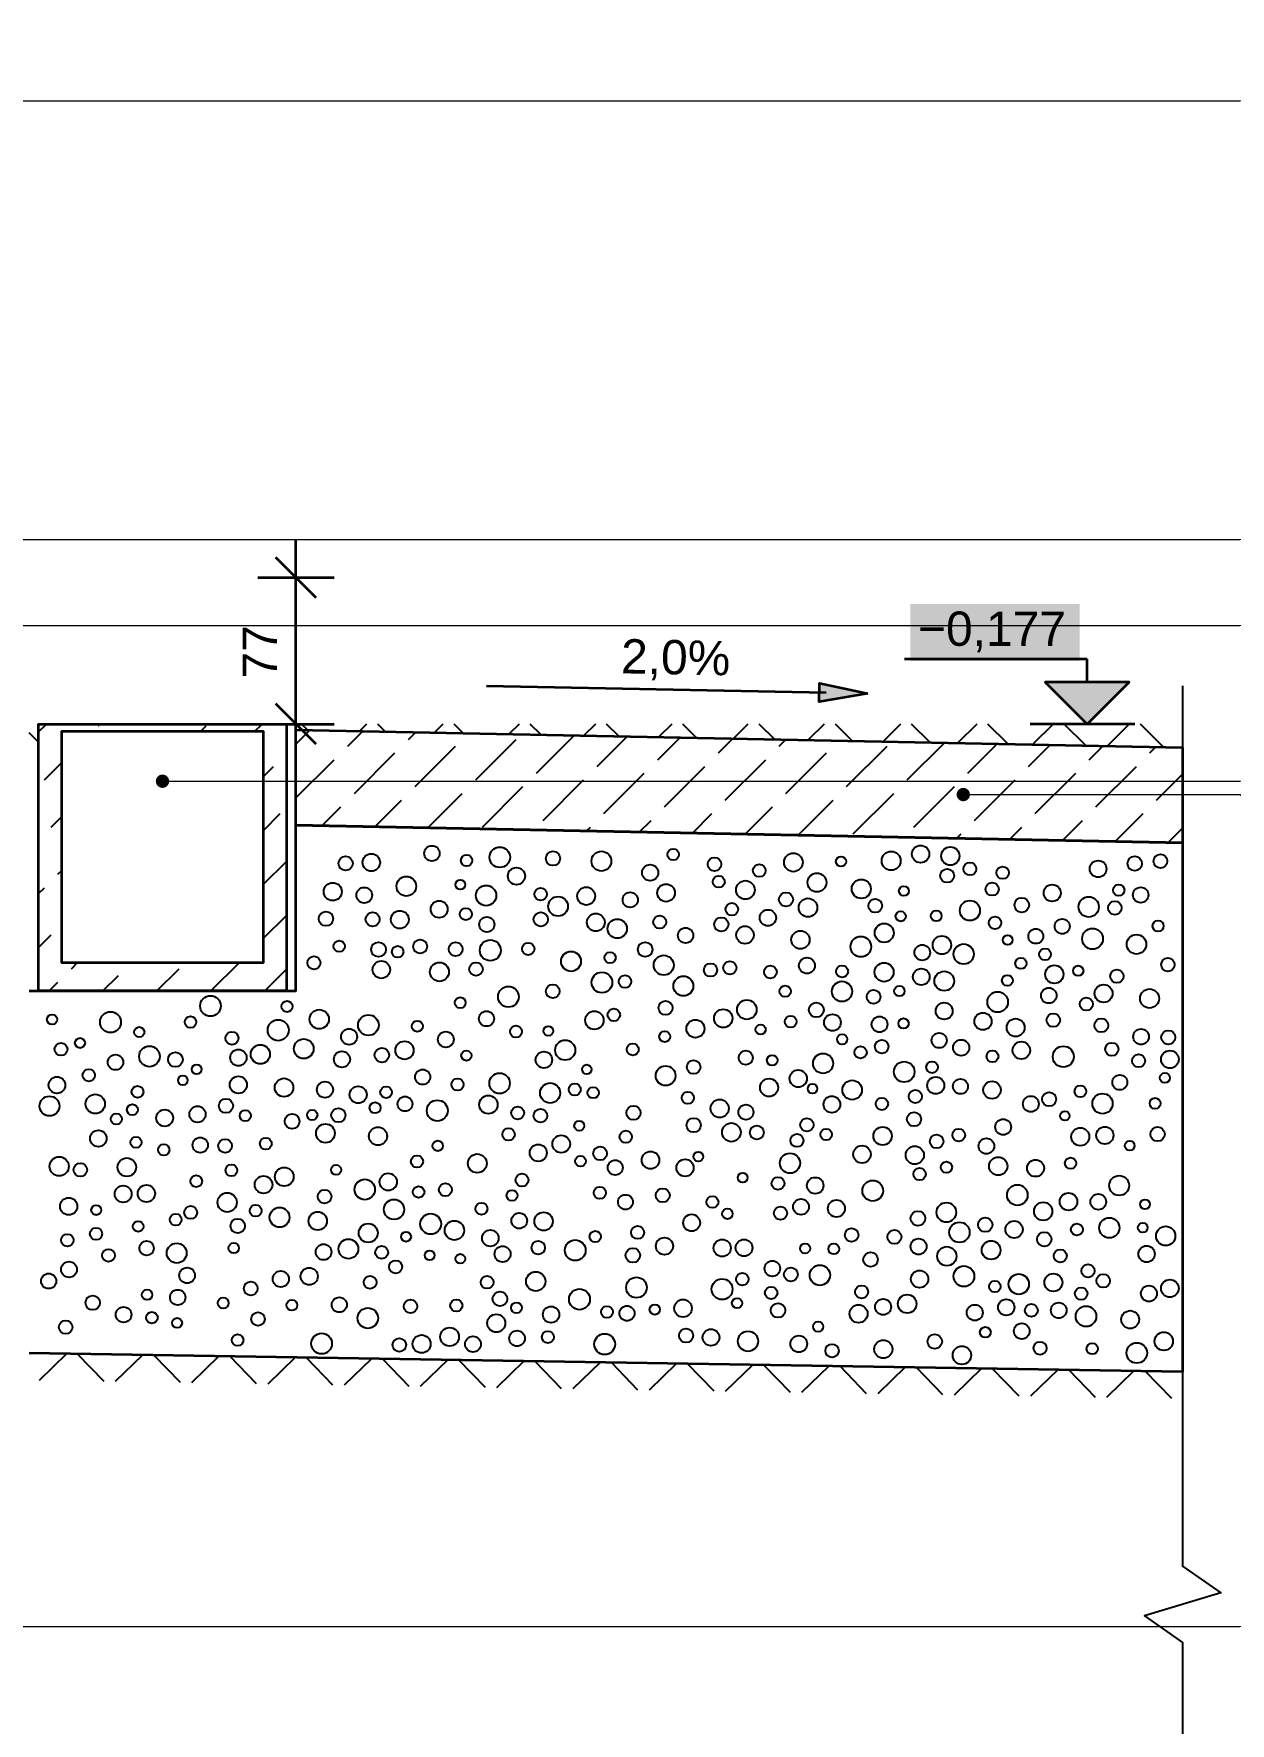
# Model space of a CAD drawing. Header units: metres. Extents: x -0.4 to 46.8, y -1.3 to 1.1.
# Drawn here: x 45.508 to 46.135, y -0.601 to 0.285 of the extents above; entities that cross this region are included whole.
import ezdxf

# ---------------------------------------------------------------- set-up
doc = ezdxf.new("R2010")
doc.units = ezdxf.units.M
for name, color, linetype, lineweight in [('A-DET-PRZERWA', 8, 'Continuous', 25), ('A-KRESKOWANIE', 8, 'Continuous', 18), ('A-MASKA', 7, 'Continuous', 18), ('A-OPISY', 2, 'Continuous', 25), ('A-RZEDNE', 1, 'Continuous', 25), ('A-SYMBOLE', 2, 'Continuous', 25), ('A-WARSTWY', 8, 'Continuous', 25), ('A-WYMIARY', 1, 'Continuous', 25)]:
    doc.layers.add(name, color=color, linetype=linetype, lineweight=lineweight)
doc.styles.add('PL_ARIAL', font='arial.ttf')

msp = doc.modelspace()

# ---------------------------------------------------------------- hatches: boundary and pattern name
at = {"layer": 'A-MASKA', "true_color": 0xffffff}
msp.add_hatch(color=7, dxfattribs=at).paths.add_polyline_path([(45.96732, -0.04371), (46.05606, -0.04371), (46.05606, -0.01375), (45.96732, -0.01375)])
at = {"layer": 'A-OPISY', "true_color": 0x000000}
for points in [[(45.57856, -0.10675), (45.57845, -0.10584), (45.5781, -0.105), (45.57754, -0.10427), (45.57681, -0.10372), (45.57597, -0.10337), (45.57506, -0.10325), (45.57416, -0.10337), (45.57331, -0.10372), (45.57259, -0.10427), (45.57203, -0.105), (45.57168, -0.10584), (45.57156, -0.10675), (45.57168, -0.10765), (45.57203, -0.1085), (45.57259, -0.10922), (45.57331, -0.10978), (45.57416, -0.11013), (45.57506, -0.11025), (45.57597, -0.11013), (45.57681, -0.10978), (45.57754, -0.10922), (45.5781, -0.1085), (45.57845, -0.10765)], [(45.99856, -0.11375), (45.99845, -0.11284), (45.9981, -0.112), (45.99754, -0.11127), (45.99681, -0.11072), (45.99597, -0.11037), (45.99506, -0.11025), (45.99416, -0.11037), (45.99331, -0.11072), (45.99259, -0.11127), (45.99203, -0.112), (45.99168, -0.11284), (45.99156, -0.11375), (45.99168, -0.11465), (45.99203, -0.1155), (45.99259, -0.11622), (45.99331, -0.11678), (45.99416, -0.11713), (45.99506, -0.11725), (45.99597, -0.11713), (45.99681, -0.11678), (45.99754, -0.11622), (45.9981, -0.1155), (45.99845, -0.11465)]]:
    msp.add_hatch(color=7, dxfattribs=at).paths.add_polyline_path(points)
at = {"layer": 'A-RZEDNE', "true_color": 0x000000}
msp.add_hatch(color=7, dxfattribs=at).paths.add_polyline_path([(46.06006, -0.07675), (46.08206, -0.05475), (46.03806, -0.05475)])
at = {"layer": 'A-SYMBOLE', "true_color": 0x000000}
msp.add_hatch(color=7, dxfattribs=at).paths.add_polyline_path([(45.94506, -0.06075), (45.91945, -0.0652), (45.91965, -0.05528)])

# ---------------------------------------------------------------- linework, layer by layer
at = {"layer": 'A-DET-PRZERWA', "lineweight": 25, "ltscale": 0.01, "true_color": 0x000000}
msp.add_lwpolyline([(46.11006, -0.05675), (46.11006, -0.51837), (46.13006, -0.53237), (46.09006, -0.54437), (46.11006, -0.55837), (46.11006, -1.02)], dxfattribs=at)
at = {"layer": 'A-KRESKOWANIE', "lineweight": 25, "ltscale": 0.01}
for points in [[(45.51006, -0.08083), (45.51415, -0.07675)], [(45.5414, -0.07778), (45.54243, -0.07675)], [(45.595, -0.08075), (45.59797, -0.07778)], [(45.62329, -0.08075), (45.62729, -0.07675)], [(45.65111, -0.07987), (45.64799, -0.07675)], [(45.68214, -0.07675), (45.67847, -0.08042)], [(45.69193, -0.08069), (45.68799, -0.07675)], [(45.72214, -0.07675), (45.71768, -0.0812)], [(45.73275, -0.0815), (45.72799, -0.07675)], [(45.76214, -0.07675), (45.7569, -0.08198)], [(45.77356, -0.08232), (45.76799, -0.07675)], [(45.80214, -0.07675), (45.79611, -0.08277)], [(45.81438, -0.08313), (45.80799, -0.07675)], [(45.84214, -0.07675), (45.83533, -0.08355)], [(45.8552, -0.08395), (45.84799, -0.07675)], [(45.88214, -0.07675), (45.87455, -0.08434)], [(45.89601, -0.08477), (45.88799, -0.07675)], [(45.92214, -0.07675), (45.91376, -0.08512)], [(45.93683, -0.08558), (45.92799, -0.07675)], [(45.96214, -0.07675), (45.95298, -0.08591)], [(45.97765, -0.0864), (45.96799, -0.07675)], [(46.00214, -0.07675), (45.99219, -0.08669)], [(46.01846, -0.08722), (46.00799, -0.07675)], [(46.04214, -0.07675), (46.03141, -0.08747)], [(46.05928, -0.08803), (46.04799, -0.07675)], [(46.08214, -0.07675), (46.07062, -0.08826)], [(46.10009, -0.08885), (46.08799, -0.07675)], [(45.51006, -0.08632), (45.50506, -0.08132)], [(45.64506, -0.08725), (45.65242, -0.0799)], [(45.67221, -0.08839), (45.68015, -0.08045)], [(45.70403, -0.08485), (45.70788, -0.081)], [(45.70757, -0.1096), (45.72878, -0.08839)], [(45.73939, -0.10607), (45.7606, -0.08485)], [(45.77121, -0.10253), (45.79107, -0.08267)], [(45.80303, -0.09899), (45.8188, -0.08322)], [(45.83485, -0.09546), (45.84653, -0.08378)], [(45.86667, -0.09192), (45.87426, -0.08433)], [(45.89849, -0.08839), (45.90199, -0.08489)], [(45.93384, -0.1096), (45.95506, -0.08839)], [(45.96566, -0.10607), (45.98518, -0.08655)], [(45.99748, -0.10253), (46.01291, -0.0871)], [(46.0293, -0.09899), (46.04064, -0.08766)], [(46.06112, -0.09546), (46.06837, -0.08821)], [(45.51312, -0.10607), (45.52206, -0.09712)], [(45.64506, -0.11554), (45.66514, -0.09546)], [(45.67575, -0.11314), (45.69696, -0.09192)], [(45.8702, -0.11667), (45.89142, -0.09546)], [(45.90202, -0.11314), (45.92324, -0.09192)], [(46.09294, -0.09192), (46.0961, -0.08877)], [(45.62806, -0.10425), (45.63332, -0.09899)], [(45.77474, -0.12728), (45.79596, -0.10607)], [(45.80656, -0.12374), (45.82778, -0.10253)], [(45.83838, -0.12021), (45.8596, -0.09899)], [(46.00102, -0.12728), (46.02223, -0.10607)], [(46.03284, -0.12374), (46.05405, -0.10253)], [(46.06466, -0.12021), (46.08587, -0.09899)], [(46.09648, -0.11667), (46.11006, -0.10309)], [(45.71432, -0.13113), (45.73232, -0.11314)], [(45.74293, -0.13081), (45.76414, -0.1096)], [(45.93738, -0.13435), (45.95859, -0.11314)], [(45.9692, -0.13081), (45.99041, -0.1096)], [(45.62806, -0.13254), (45.63686, -0.12374)], [(45.65886, -0.13002), (45.66868, -0.12021)], [(45.68659, -0.13058), (45.7005, -0.11667)], [(45.85297, -0.13391), (45.86313, -0.12374)], [(45.8807, -0.13446), (45.89495, -0.12021)], [(45.90843, -0.13502), (45.92677, -0.11667)], [(46.07481, -0.13834), (46.08941, -0.12374)], [(45.51665, -0.13081), (45.52206, -0.1254)], [(45.79751, -0.1328), (45.79949, -0.13081)], [(45.82524, -0.13335), (45.83131, -0.12728)], [(46.01935, -0.13723), (46.02577, -0.13081)], [(46.04708, -0.13779), (46.05759, -0.12728)], [(46.10254, -0.1389), (46.11006, -0.13137)], [(45.99162, -0.13668), (45.99395, -0.13435)], [(45.62806, -0.16082), (45.64006, -0.14882)], [(45.52019, -0.15556), (45.52206, -0.15369)], [(45.51006, -0.16569), (45.51312, -0.16263)], [(45.62806, -0.18911), (45.64006, -0.17711)], [(45.51006, -0.19397), (45.51665, -0.18738)], [(45.52726, -0.20506), (45.53057, -0.20175)], [(45.60042, -0.21675), (45.61542, -0.20175)], [(45.51557, -0.21675), (45.52019, -0.21213)], [(45.54385, -0.21675), (45.55201, -0.2086)], [(45.57214, -0.21675), (45.58383, -0.20506)], [(45.62871, -0.21675), (45.64006, -0.20539)], [(45.52467, -0.40706), (45.51031, -0.42098)], [(45.54444, -0.42152), (45.53053, -0.40716)], [(45.56467, -0.4077), (45.5503, -0.42162)], [(45.58444, -0.42216), (45.57052, -0.4078)], [(45.60466, -0.40834), (45.59029, -0.42226)], [(45.62443, -0.4228), (45.61052, -0.40844)], [(45.64466, -0.40899), (45.63029, -0.4229)], [(45.66443, -0.42345), (45.65051, -0.40908)], [(45.68465, -0.40963), (45.67028, -0.42354)], [(45.70442, -0.42409), (45.69051, -0.40972)], [(45.72465, -0.41027), (45.71028, -0.42418)], [(45.74442, -0.42473), (45.7305, -0.41036)], [(45.76464, -0.41091), (45.75027, -0.42482)], [(45.78441, -0.42537), (45.7705, -0.411)], [(45.80464, -0.41155), (45.79027, -0.42546)], [(45.82441, -0.42601), (45.81049, -0.41164)], [(45.84463, -0.41219), (45.83026, -0.4261)], [(45.8644, -0.42665), (45.85049, -0.41228)], [(45.88463, -0.41283), (45.87026, -0.42675)], [(45.9044, -0.42729), (45.89048, -0.41293)], [(45.92462, -0.41347), (45.91025, -0.42739)], [(45.94439, -0.42793), (45.93048, -0.41357)], [(45.96462, -0.41411), (45.95025, -0.42803)], [(45.98439, -0.42857), (45.97047, -0.41421)], [(46.00461, -0.41475), (45.99024, -0.42867)], [(46.02438, -0.42922), (46.01047, -0.41485)], [(46.04461, -0.4154), (46.03024, -0.42931)], [(46.06438, -0.42986), (46.05046, -0.41549)], [(46.0846, -0.41604), (46.07023, -0.42995)], [(46.10437, -0.4305), (46.09046, -0.41613)]]:
    msp.add_lwpolyline(points, dxfattribs=at)
for centre, radius in [((45.71637, -0.14459), 0.00404), ((45.75197, -0.14665), 0.00536), ((45.97265, -0.14495), 0.00456), ((45.98827, -0.14598), 0.00481), ((45.6711, -0.14986), 0.00372), ((45.68458, -0.14936), 0.00457), ((45.73456, -0.14833), 0.00297), ((45.77985, -0.14726), 0.00376), ((45.80525, -0.14867), 0.00518), ((45.83082, -0.15473), 0.00425), ((45.84295, -0.14516), 0.003), ((45.86459, -0.1503), 0.00357), ((45.88807, -0.15363), 0.00332), ((45.90594, -0.14932), 0.00489), ((45.93094, -0.14881), 0.00266), ((45.95725, -0.14849), 0.00497), ((45.99851, -0.15272), 0.00336), ((46.0658, -0.15271), 0.00438), ((46.08497, -0.14994), 0.00381), ((46.09843, -0.14868), 0.0036), ((45.70295, -0.1618), 0.00515), ((45.73128, -0.16095), 0.00255), ((45.76072, -0.15652), 0.00452), ((45.86682, -0.15944), 0.00312), ((45.88078, -0.16376), 0.00488), ((45.91832, -0.15989), 0.00494), ((45.94158, -0.16323), 0.00501), ((45.98661, -0.15633), 0.00361), ((46.01571, -0.15473), 0.00325), ((45.66437, -0.16467), 0.00471), ((45.68088, -0.16654), 0.00412), ((45.74477, -0.1667), 0.00533), ((45.7734, -0.16597), 0.00328), ((45.78254, -0.17236), 0.00515), ((45.79729, -0.16697), 0.00471), ((45.8204, -0.16898), 0.00397), ((45.83918, -0.16529), 0.00463), ((45.90208, -0.16873), 0.00368), ((45.91361, -0.17302), 0.00487), ((45.96393, -0.16431), 0.00259), ((46.01024, -0.16331), 0.00344), ((46.02573, -0.17168), 0.00383), ((46.04171, -0.16537), 0.00446), ((46.06085, -0.17267), 0.00532), ((46.07659, -0.16387), 0.00299), ((46.08813, -0.16641), 0.00406), ((45.66077, -0.17886), 0.00379), ((45.68529, -0.17918), 0.00368), ((45.69952, -0.17934), 0.00469), ((45.72017, -0.1739), 0.00445), ((45.73415, -0.17642), 0.00318), ((45.77348, -0.17919), 0.00375), ((45.80233, -0.18076), 0.00468), ((45.87369, -0.17389), 0.00329), ((45.89258, -0.17839), 0.00427), ((45.94889, -0.17206), 0.00359), ((45.96225, -0.1776), 0.00265), ((45.98089, -0.17738), 0.00282), ((45.99854, -0.17459), 0.00527), ((46.07454, -0.17319), 0.00357), ((45.74518, -0.18186), 0.00397), ((45.81359, -0.18406), 0.00504), ((45.83585, -0.18062), 0.0034), ((45.84943, -0.18762), 0.00403), ((45.86815, -0.18184), 0.0037), ((45.88058, -0.18738), 0.00463), ((45.90966, -0.18991), 0.00478), ((45.95361, -0.18631), 0.00498), ((46.01171, -0.18103), 0.00325), ((46.0331, -0.18804), 0.00389), ((46.04695, -0.18287), 0.00393), ((46.06287, -0.18938), 0.00547), ((46.09726, -0.18266), 0.0029), ((45.66775, -0.19331), 0.00297), ((45.68837, -0.195), 0.00388), ((45.69843, -0.19616), 0.00301), ((45.71023, -0.19346), 0.00365), ((45.72883, -0.1948), 0.00364), ((45.74698, -0.19543), 0.00549), ((45.76688, -0.19472), 0.00323), ((45.82822, -0.19501), 0.00386), ((45.94133, -0.19352), 0.00538), ((45.97354, -0.19662), 0.0041), ((45.98386, -0.19268), 0.00484), ((45.99526, -0.19738), 0.00529), ((46.01835, -0.19004), 0.00256), ((46.03795, -0.19752), 0.0031), ((46.0859, -0.19228), 0.00512), ((45.6545, -0.20197), 0.00344), ((45.68985, -0.20553), 0.00459), ((45.72032, -0.20676), 0.00497), ((45.73948, -0.20529), 0.00352), ((45.78933, -0.20122), 0.00523), ((45.80985, -0.19928), 0.00294), ((45.83795, -0.20324), 0.00523), ((45.86246, -0.20575), 0.00348), ((45.87261, -0.2046), 0.00345), ((45.89393, -0.20679), 0.00333), ((45.91308, -0.20346), 0.00418), ((45.9315, -0.20652), 0.00312), ((45.95352, -0.20692), 0.00499), ((46.02529, -0.20228), 0.00294), ((46.0428, -0.20801), 0.00478), ((46.05536, -0.20616), 0.0027), ((46.10237, -0.20294), 0.00353), ((45.80555, -0.2123), 0.00542), ((45.81765, -0.2118), 0.0033), ((45.84826, -0.21415), 0.0052), ((45.93145, -0.21699), 0.0053), ((45.97302, -0.20932), 0.00435), ((45.98506, -0.21154), 0.00514), ((46.01821, -0.21125), 0.00285), ((46.07564, -0.20904), 0.00348), ((45.60023, -0.22462), 0.0054), ((45.73123, -0.22291), 0.00284), ((45.75648, -0.2198), 0.00544), ((45.77976, -0.21693), 0.0036), ((45.88153, -0.22654), 0.00511), ((45.90163, -0.21691), 0.00297), ((45.94803, -0.21982), 0.0036), ((45.96157, -0.21681), 0.00273), ((46.01309, -0.22255), 0.00538), ((46.03993, -0.21915), 0.00408), ((46.0596, -0.22364), 0.00342), ((46.06862, -0.21807), 0.00472), ((46.09277, -0.22069), 0.00501), ((45.51715, -0.2317), 0.00266), ((45.54779, -0.23311), 0.00548), ((45.58975, -0.23305), 0.00301), ((45.6404, -0.22488), 0.00292), ((45.65728, -0.23158), 0.00505), ((45.68304, -0.23468), 0.00541), ((45.74501, -0.23128), 0.00399), ((45.80159, -0.23208), 0.00482), ((45.81179, -0.22929), 0.00329), ((45.8389, -0.22561), 0.00371), ((45.86917, -0.23111), 0.00483), ((45.90452, -0.23284), 0.00305), ((45.91798, -0.22666), 0.00388), ((45.92647, -0.2333), 0.00437), ((45.95114, -0.23423), 0.00413), ((45.98504, -0.22728), 0.00443), ((46.00538, -0.2327), 0.00451), ((46.04228, -0.23207), 0.00356), ((45.56291, -0.2383), 0.00266), ((45.61151, -0.24155), 0.00342), ((45.63576, -0.23731), 0.0055), ((45.67294, -0.24078), 0.00421), ((45.70871, -0.23523), 0.0029), ((45.72369, -0.24217), 0.00414), ((45.76046, -0.23805), 0.00312), ((45.7774, -0.23769), 0.00253), ((45.83848, -0.24065), 0.00287), ((45.8546, -0.23653), 0.00472), ((45.88879, -0.237), 0.00266), ((45.96372, -0.23376), 0.0027), ((45.98242, -0.24268), 0.00394), ((46.02251, -0.23595), 0.00469), ((46.06744, -0.23479), 0.00364), ((46.08829, -0.24073), 0.00412), ((46.1026, -0.24107), 0.00367), ((45.52185, -0.2473), 0.00334), ((45.53181, -0.24403), 0.00264), ((45.56822, -0.25105), 0.0054), ((45.61489, -0.25171), 0.00432), ((45.6264, -0.24996), 0.00503), ((45.64917, -0.24705), 0.00516), ((45.69011, -0.25038), 0.00382), ((45.70201, -0.24785), 0.00477), ((45.73446, -0.25065), 0.00266), ((45.78629, -0.24777), 0.00527), ((45.82171, -0.24744), 0.00313), ((45.88097, -0.25176), 0.00371), ((45.93151, -0.2421), 0.00267), ((45.9412, -0.24894), 0.0032), ((45.95229, -0.24595), 0.00357), ((45.99396, -0.24651), 0.00422), ((46.01037, -0.25104), 0.00309), ((46.02553, -0.24788), 0.00461), ((46.04752, -0.25119), 0.0055), ((46.07296, -0.24733), 0.00345), ((46.10343, -0.2526), 0.00464), ((45.55042, -0.25412), 0.00405), ((45.58184, -0.25271), 0.00388), ((45.59297, -0.25781), 0.00256), ((45.66919, -0.2526), 0.00424), ((45.7751, -0.25284), 0.00432), ((45.7976, -0.25789), 0.0025), ((45.83895, -0.26119), 0.00518), ((45.85363, -0.25668), 0.00356), ((45.89486, -0.25312), 0.00278), ((45.92152, -0.25473), 0.00527), ((45.96407, -0.25917), 0.00541), ((45.97867, -0.25673), 0.00304), ((46.08703, -0.25337), 0.00342), ((45.51972, -0.26611), 0.00437), ((45.53639, -0.26097), 0.00324), ((45.58573, -0.2636), 0.00252), ((45.61485, -0.26597), 0.00448), ((45.63881, -0.2674), 0.00486), ((45.66028, -0.26852), 0.00423), ((45.71153, -0.26187), 0.00398), ((45.72977, -0.2658), 0.00321), ((45.75189, -0.26517), 0.00537), ((45.77837, -0.27027), 0.00528), ((45.79128, -0.26841), 0.00315), ((45.89323, -0.26738), 0.00473), ((45.9085, -0.26268), 0.00452), ((45.91597, -0.26797), 0.00252), ((45.93678, -0.2687), 0.0051), ((45.98059, -0.26629), 0.00447), ((45.99358, -0.26683), 0.00393), ((46.01014, -0.26865), 0.0046), ((46.07716, -0.26473), 0.00392), ((46.1008, -0.26232), 0.00262), ((45.51581, -0.27711), 0.00518), ((45.53982, -0.27598), 0.00506), ((45.56198, -0.26962), 0.0031), ((45.60833, -0.27698), 0.00373), ((45.67769, -0.27116), 0.00448), ((45.69235, -0.26987), 0.00304), ((45.70224, -0.27595), 0.00389), ((45.7192, -0.27948), 0.00549), ((45.746, -0.27636), 0.00481), ((45.80094, -0.27009), 0.00296), ((45.85058, -0.27277), 0.0032), ((45.86731, -0.27836), 0.00478), ((45.92615, -0.27623), 0.00439), ((45.9524, -0.27598), 0.00323), ((45.96991, -0.27208), 0.00347), ((46.03051, -0.27599), 0.00415), ((46.04008, -0.27352), 0.00371), ((46.05649, -0.26939), 0.00305), ((46.06808, -0.27582), 0.00532), ((46.09566, -0.27569), 0.00283), ((45.55082, -0.2839), 0.0029), ((45.55928, -0.27904), 0.00285), ((45.57622, -0.28336), 0.0044), ((45.59343, -0.28139), 0.00428), ((45.61848, -0.28213), 0.00293), ((45.64306, -0.28512), 0.00387), ((45.65362, -0.28178), 0.00268), ((45.66733, -0.28191), 0.00372), ((45.68658, -0.27802), 0.00289), ((45.76135, -0.28072), 0.00337), ((45.77332, -0.28216), 0.00358), ((45.8221, -0.28065), 0.00375), ((45.85365, -0.28714), 0.00373), ((45.88108, -0.28031), 0.00395), ((45.91304, -0.28697), 0.00348), ((45.96924, -0.28401), 0.00371), ((46.04834, -0.28223), 0.0025), ((45.54144, -0.29408), 0.00432), ((45.66052, -0.2914), 0.00494), ((45.68811, -0.29289), 0.00476), ((45.75657, -0.29194), 0.00326), ((45.79365, -0.28744), 0.0026), ((45.81805, -0.29322), 0.00325), ((45.87343, -0.29088), 0.00491), ((45.88681, -0.29096), 0.00365), ((45.90779, -0.29513), 0.00341), ((45.92313, -0.29204), 0.00302), ((45.95275, -0.29281), 0.00481), ((45.9811, -0.29563), 0.00358), ((45.99267, -0.29233), 0.0033), ((46.01597, -0.28808), 0.00415), ((46.0564, -0.29319), 0.00472), ((46.06932, -0.29248), 0.00453), ((46.09696, -0.29182), 0.00374), ((45.56119, -0.29615), 0.00291), ((45.57572, -0.30007), 0.00296), ((45.59489, -0.29756), 0.00402), ((45.60788, -0.29797), 0.00359), ((45.62926, -0.29682), 0.0031), ((45.71942, -0.29797), 0.00273), ((45.77217, -0.30166), 0.00448), ((45.7842, -0.29701), 0.00462), ((45.80456, -0.30192), 0.0036), ((45.83104, -0.30546), 0.00459), ((45.85614, -0.30359), 0.00253), ((45.94195, -0.30242), 0.0046), ((45.96963, -0.30285), 0.00476), ((46.00717, -0.29808), 0.0041), ((46.0824, -0.29791), 0.00255), ((45.52089, -0.30874), 0.00503), ((45.53199, -0.31054), 0.00353), ((45.55637, -0.30916), 0.00483), ((45.61123, -0.31081), 0.00308), ((45.63894, -0.31416), 0.00491), ((45.66611, -0.31059), 0.00264), ((45.70855, -0.30614), 0.00318), ((45.74019, -0.30717), 0.00494), ((45.79427, -0.30603), 0.00279), ((45.81252, -0.30935), 0.00391), ((45.84913, -0.3095), 0.00449), ((45.90418, -0.30706), 0.00527), ((45.97217, -0.31276), 0.00323), ((45.98625, -0.30919), 0.00295), ((46.01338, -0.30863), 0.0048), ((46.03299, -0.3097), 0.00443), ((46.05133, -0.30708), 0.00295), ((45.55443, -0.32321), 0.00443), ((45.56663, -0.32299), 0.00451), ((45.59276, -0.31651), 0.00308), ((45.62808, -0.31835), 0.00461), ((45.68115, -0.32085), 0.00536), ((45.69346, -0.31687), 0.00452), ((45.72343, -0.32097), 0.0034), ((45.76361, -0.31593), 0.00338), ((45.87937, -0.31465), 0.00256), ((45.89787, -0.31769), 0.00334), ((45.9174, -0.3188), 0.00432), ((45.94758, -0.32152), 0.00542), ((46.02342, -0.32379), 0.0054), ((46.07683, -0.31878), 0.0052), ((45.52587, -0.3297), 0.00451), ((45.609, -0.32762), 0.00505), ((45.66011, -0.32455), 0.0036), ((45.69649, -0.33131), 0.00528), ((45.70938, -0.32218), 0.00302), ((45.74236, -0.33092), 0.00314), ((45.75841, -0.32398), 0.00284), ((45.8044, -0.32263), 0.00318), ((45.81789, -0.32746), 0.00389), ((45.83742, -0.32392), 0.00367), ((45.8635, -0.32744), 0.00311), ((45.90997, -0.32993), 0.00413), ((45.92853, -0.3308), 0.00449), ((45.98619, -0.33286), 0.00515), ((46.03696, -0.3323), 0.00479), ((46.05024, -0.32722), 0.0046), ((46.06586, -0.32732), 0.00414), ((46.09037, -0.32864), 0.00256), ((45.54032, -0.33167), 0.00258), ((45.582, -0.33668), 0.00312), ((45.58985, -0.3329), 0.0034), ((45.61454, -0.33996), 0.00379), ((45.6239, -0.332), 0.0031), ((45.63647, -0.33547), 0.0052), ((45.65649, -0.33736), 0.00481), ((45.71573, -0.33894), 0.00543), ((45.76217, -0.33722), 0.00409), ((45.77494, -0.3376), 0.0048), ((45.85259, -0.3383), 0.00443), ((45.87135, -0.3336), 0.00276), ((45.89919, -0.33328), 0.00342), ((45.97131, -0.33599), 0.00385), ((46.00659, -0.33936), 0.00376), ((46.07167, -0.34097), 0.00528), ((45.52517, -0.34746), 0.00326), ((45.5402, -0.34412), 0.00321), ((45.56233, -0.34022), 0.00279), ((45.68298, -0.34369), 0.00497), ((45.70279, -0.3456), 0.00262), ((45.72815, -0.34231), 0.00507), ((45.74702, -0.34639), 0.0043), ((45.80203, -0.34551), 0.00294), ((45.82424, -0.34336), 0.00343), ((45.9365, -0.34475), 0.00356), ((45.95893, -0.34574), 0.00366), ((45.99305, -0.34332), 0.00533), ((46.02171, -0.34184), 0.00451), ((46.03752, -0.34696), 0.00376), ((46.05465, -0.34183), 0.00311), ((46.08921, -0.34087), 0.00255), ((46.10122, -0.34522), 0.00505), ((45.54675, -0.35543), 0.00335), ((45.56675, -0.35165), 0.0038), ((45.58251, -0.35422), 0.0052), ((45.61243, -0.35157), 0.00271), ((45.65956, -0.35367), 0.00414), ((45.67258, -0.35202), 0.00514), ((45.69004, -0.35384), 0.00337), ((45.71519, -0.35537), 0.00255), ((45.75346, -0.35471), 0.0042), ((45.77214, -0.35137), 0.00354), ((45.79153, -0.35275), 0.00543), ((45.82176, -0.35538), 0.00381), ((45.83834, -0.35055), 0.00452), ((45.86863, -0.35156), 0.00452), ((45.88007, -0.35146), 0.00442), ((45.91209, -0.35175), 0.00263), ((45.92714, -0.35202), 0.00281), ((45.94642, -0.35759), 0.00383), ((45.97159, -0.35076), 0.0042), ((45.98643, -0.35586), 0.00504), ((46.00966, -0.35267), 0.00491), ((46.04591, -0.35571), 0.00341), ((46.09119, -0.35469), 0.0043), ((45.52604, -0.36282), 0.00414), ((45.58799, -0.36593), 0.00411), ((45.65202, -0.36641), 0.00452), ((45.69731, -0.36145), 0.00342), ((45.73123, -0.35721), 0.00254), ((45.89492, -0.36231), 0.00409), ((45.90464, -0.36541), 0.00361), ((45.91986, -0.3658), 0.00533), ((45.9954, -0.36637), 0.00542), ((46.06048, -0.36352), 0.00344), ((45.51537, -0.36888), 0.00397), ((45.62136, -0.37277), 0.00362), ((45.63712, -0.36783), 0.00423), ((45.68398, -0.36953), 0.00337), ((45.74534, -0.3695), 0.00334), ((45.77083, -0.36906), 0.00506), ((45.82366, -0.37226), 0.00541), ((45.86856, -0.37316), 0.00547), ((45.87918, -0.36789), 0.00329), ((45.89431, -0.37509), 0.00325), ((45.94175, -0.37455), 0.00342), ((45.97213, -0.36783), 0.00453), ((46.01158, -0.3717), 0.00301), ((46.02418, -0.37051), 0.00535), ((46.04231, -0.36963), 0.00471), ((46.06846, -0.36875), 0.00355), ((46.09243, -0.37544), 0.00416), ((46.10342, -0.37272), 0.00462), ((45.53847, -0.38023), 0.0038), ((45.56696, -0.37604), 0.0027), ((45.58306, -0.37744), 0.00405), ((45.60691, -0.38039), 0.00286), ((45.64291, -0.38153), 0.00285), ((45.6678, -0.3813), 0.00397), ((45.70514, -0.38214), 0.00356), ((45.72919, -0.38167), 0.0032), ((45.75205, -0.37823), 0.00385), ((45.76071, -0.38288), 0.00283), ((45.7938, -0.37843), 0.00547), ((45.84809, -0.38314), 0.00461), ((45.87642, -0.38048), 0.00266), ((45.8979, -0.38426), 0.00381), ((45.95302, -0.38242), 0.00419), ((45.96566, -0.38084), 0.00487), ((46.0176, -0.38265), 0.00427), ((46.03074, -0.38424), 0.00338), ((46.04512, -0.38425), 0.00412), ((46.05687, -0.37548), 0.00327), ((45.52427, -0.39307), 0.00354), ((45.55467, -0.3865), 0.00407), ((45.56952, -0.38807), 0.00303), ((45.58272, -0.39082), 0.00259), ((45.62517, -0.38878), 0.00354), ((45.68275, -0.38833), 0.00537), ((45.75013, -0.39096), 0.00473), ((45.77886, -0.38646), 0.00431), ((45.80818, -0.38507), 0.00311), ((45.81868, -0.38581), 0.00396), ((45.83324, -0.38382), 0.00269), ((45.94011, -0.38602), 0.00473), ((46.0011, -0.38544), 0.00418), ((46.05944, -0.38738), 0.00539), ((46.08259, -0.3891), 0.0047), ((45.61448, -0.39985), 0.00304), ((45.65854, -0.40168), 0.00543), ((45.71098, -0.40188), 0.00472), ((45.72567, -0.39812), 0.00489), ((45.7379, -0.40194), 0.00416), ((45.76102, -0.39895), 0.00412), ((45.77722, -0.39824), 0.00316), ((45.80698, -0.40197), 0.00546), ((45.84966, -0.39749), 0.00369), ((45.86273, -0.39844), 0.0044), ((45.88216, -0.40046), 0.0053), ((45.90877, -0.40185), 0.00439), ((45.91895, -0.39278), 0.00268), ((45.9801, -0.40057), 0.00381), ((46.00662, -0.39574), 0.00281), ((46.02573, -0.39515), 0.00412), ((46.10021, -0.40047), 0.00482), ((45.69927, -0.40239), 0.00354), ((45.92623, -0.4054), 0.00351), ((45.95311, -0.4046), 0.00479), ((45.99435, -0.40778), 0.00484), ((46.03535, -0.40412), 0.00343), ((46.06268, -0.40435), 0.00294), ((46.08607, -0.40658), 0.00537)]:
    msp.add_circle(centre, radius, dxfattribs=at)
at = {"layer": 'A-OPISY', "lineweight": 18, "ltscale": 0.01}
for points in [[(45.30006, 0.25), (46.14006, 0.25), (46.16006, 0.25188), (46.20506, 0.28522), (46.22006, 0.28522)], [(45.34706, 0.02), (46.14006, 0.02), (46.16006, 0.02187), (46.20506, 0.05522), (46.22006, 0.05522)], [(45.34506, -0.025), (46.14006, -0.025), (46.16006, -0.02313), (46.20506, -0.01878), (46.22006, -0.01878)], [(45.57506, -0.10675), (46.14006, -0.10675), (46.16006, -0.10487), (46.20506, -0.09278), (46.22006, -0.09278)], [(45.99506, -0.11375), (46.14006, -0.11375), (46.16006, -0.12687), (46.20506, -0.22878), (46.22006, -0.22878)], [(45.30806, -0.55), (46.14006, -0.55), (46.16006, -0.54812), (46.20506, -0.51478), (46.22006, -0.51478)]]:
    msp.add_lwpolyline(points, dxfattribs=at)
at = {"layer": 'A-RZEDNE', "lineweight": 35, "ltscale": 0.01}
for points in [[(46.06006, -0.04275), (45.96432, -0.04275)], [(46.06006, -0.05475), (46.06006, -0.04275)], [(46.08506, -0.07675), (46.03006, -0.07675)]]:
    msp.add_lwpolyline(points, dxfattribs=at)
msp.add_lwpolyline([(46.06006, -0.07675), (46.08206, -0.05475), (46.03806, -0.05475)], close=True, dxfattribs=at)
at = {"layer": 'A-SYMBOLE', "lineweight": 35, "ltscale": 0.01}
msp.add_lwpolyline([(45.74506, -0.05675), (45.92307, -0.06031)], dxfattribs=at)
msp.add_lwpolyline([(45.94506, -0.06075), (45.91945, -0.0652), (45.91965, -0.05528)], close=True, dxfattribs=at)
at = {"layer": 'A-WARSTWY', "lineweight": 35, "ltscale": 0.01}
for points in [[(45.51006, -0.21675), (45.51006, -0.21675), (45.51006, -0.07675), (45.51006, -0.07675), (45.51006, -0.07675), (45.64006, -0.07675), (45.64006, -0.07675), (45.64006, -0.07675), (45.64006, -0.21675), (45.64006, -0.21675), (45.64006, -0.21675), (45.51006, -0.21675)], [(45.52206, -0.08075), (45.52206, -0.08075), (45.52206, -0.08075), (45.52206, -0.08075), (45.52206, -0.08075), (45.52206, -0.08075), (45.52206, -0.08075), (45.52206, -0.08075), (45.52206, -0.08075), (45.52206, -0.08075), (45.52206, -0.08075), (45.52206, -0.08075), (45.52206, -0.08075), (45.52206, -0.08075), (45.52206, -0.08075), (45.52206, -0.08075), (45.52206, -0.08075), (45.52206, -0.20175), (45.52206, -0.20175), (45.52206, -0.20175), (45.52206, -0.20175), (45.52206, -0.20175), (45.52206, -0.20175), (45.52206, -0.20175), (45.52206, -0.20175), (45.52206, -0.20175), (45.52206, -0.20175), (45.52206, -0.20175), (45.52206, -0.20175), (45.52206, -0.20175), (45.52206, -0.20175), (45.52206, -0.20175), (45.52206, -0.20175), (45.52206, -0.20175), (45.62806, -0.20175), (45.62806, -0.20175), (45.62806, -0.20175), (45.62806, -0.20175), (45.62806, -0.20175), (45.62806, -0.20175), (45.62806, -0.20175), (45.62806, -0.20175), (45.62806, -0.20175), (45.62806, -0.20175), (45.62806, -0.20175), (45.62806, -0.20175), (45.62806, -0.20175), (45.62806, -0.20175), (45.62806, -0.20175), (45.62806, -0.20175), (45.62806, -0.20175), (45.62806, -0.08075), (45.62806, -0.08075), (45.62806, -0.08075), (45.62806, -0.08075), (45.62806, -0.08075), (45.62806, -0.08075), (45.62806, -0.08075), (45.62806, -0.08075), (45.62806, -0.08075), (45.62806, -0.08075), (45.62806, -0.08075), (45.62806, -0.08075), (45.62806, -0.08075), (45.62806, -0.08075), (45.62806, -0.08075), (45.62806, -0.08075), (45.62806, -0.08075)], [(45.64506, -0.12975), (45.64506, -0.12975), (45.64506, -0.07975), (45.64506, -0.07975), (45.64506, -0.07975), (46.11006, -0.08905), (46.11006, -0.08905), (46.11006, -0.08905), (46.11006, -0.13905), (46.11006, -0.13905), (46.11006, -0.13905), (45.64506, -0.12975)]]:
    msp.add_lwpolyline(points, close=True, dxfattribs=at)
msp.add_lwpolyline([(45.50506, -0.21675), (45.64506, -0.21675), (45.64506, -0.21675), (45.64506, -0.21675), (45.64506, -0.21675), (45.64506, -0.21675), (45.64506, -0.21675), (45.64506, -0.21675), (45.64506, -0.21675), (45.64506, -0.21675), (45.64506, -0.21675), (45.64506, -0.21675), (45.64506, -0.21675), (45.64506, -0.21675), (45.64506, -0.21675), (45.64506, -0.21675), (45.64506, -0.21675), (45.64506, -0.21675), (45.64506, -0.12975), (45.64506, -0.12975), (45.64506, -0.12975), (46.11006, -0.13905), (46.11006, -0.13905), (46.11006, -0.13905), (46.11006, -0.41645), (46.11006, -0.41645), (46.11006, -0.41645), (45.50506, -0.40675)], dxfattribs=at)
at = {"layer": 'A-WYMIARY', "lineweight": 35, "ltscale": 0.01}
for points in [[(45.64506, -0.09675), (45.64506, 0.02)], [(45.65567, -0.01061), (45.63446, 0.01061)], [(45.62506, 0), (45.66506, 0)], [(45.65567, -0.08735), (45.63446, -0.06614)], [(45.62506, -0.07675), (45.66506, -0.07675)]]:
    msp.add_lwpolyline(points, dxfattribs=at)

# ---------------------------------------------------------------- texts
at = {"layer": 'A-RZEDNE', "style": 'PL_ARIAL'}
msp.add_text('−0,177', height=0.018, dxfattribs=at).set_placement((45.97132, -0.03575))
at = {"layer": 'A-SYMBOLE', "style": 'PL_ARIAL'}
msp.add_text('2,0%', height=0.018, rotation=-1.14576, dxfattribs=at).set_placement((45.81541, -0.05015))
at = {"layer": 'A-WYMIARY', "style": 'PL_ARIAL'}
msp.add_text('77', height=0.018, rotation=90, dxfattribs=at).set_placement((45.63506, -0.05292))

doc.saveas('drawing.dxf')
